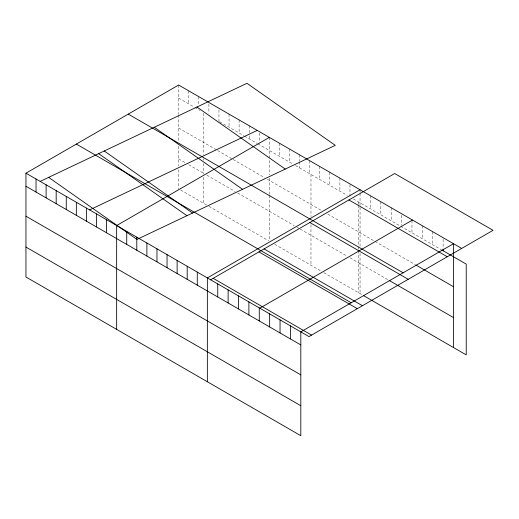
<?xml version="1.0" encoding="UTF-8"?>
<svg xmlns="http://www.w3.org/2000/svg" width="519" height="519" viewBox="0 0 519 519"><rect width="100%" height="100%" fill="white"/><g stroke="black" fill="none" stroke-linecap="round" stroke-linejoin="round"><path stroke-width="0.39" stroke-dasharray="2.6 1.95" d="M178.646 98.078L194.1 107.005M194.774 107.388L200.146 110.495M219.634 121.744L243.82 135.706M244.494 136.095L257.255 143.465M257.943 143.86L292.865 164.023M295.551 165.574L347.289 195.442M353.335 198.933L400.201 225.992M400.642 226.245L441.111 249.613M178.646 128.037L216.942 150.147M217.617 150.536L232.395 159.067M233.07 159.456L264.645 177.686M267.337 179.237L321.754 210.656M327.8 214.152L415.434 264.742M178.646 158.898L185.367 162.778M188.728 164.718L204.181 173.638M206.867 175.188L235.088 191.485M237.773 193.036L294.208 225.616M296.894 227.166L299.586 228.723M300.254 229.106L347.289 256.263M349.975 257.813L388.433 280.02M180.664 190.019L208.21 205.92M208.885 206.309L268.68 240.829M274.687 244.3L321.086 271.087M323.772 272.637L362.963 295.266M443.122 239.246L443.122 248.465M432.736 231.714L432.736 244.78M422.356 225.72L422.356 238.785M411.969 220.497L411.969 232.791M401.589 215.268L401.589 225.259M391.203 207.736L391.203 220.796M380.823 201.742L380.823 214.801M370.436 195.747L370.436 208.807M360.05 189.753L360.05 192.828M360.05 193.593L360.05 206.653M360.05 207.425L360.05 246.22M360.05 253.343L360.05 293.585M358.772 202.073L358.772 204.505M358.772 205.316L358.772 245.844M358.772 246.655L358.772 249.892M358.772 250.703L358.772 292.846M349.975 184.706L349.975 196.993M339.9 178.114L339.9 191.174M329.818 172.295L329.818 185.361M319.743 166.476L319.743 179.542M310.972 174.475L310.972 216.624M310.972 224.727L310.972 265.248M309.661 160.663L309.661 173.722M299.586 154.844L299.586 160.987M299.586 161.759L299.586 167.903M289.505 149.024L289.505 162.084M279.43 143.205L279.43 156.264M269.348 137.386L269.348 158.898M269.348 160.429L269.348 175.026M269.348 178.095L269.348 194.644M269.348 195.436L269.348 240.453M259.273 133.104L259.273 142.323M249.191 125.747L249.191 132.663M249.191 135.738L249.191 138.813M239.116 119.928L239.116 132.994M229.041 114.115L229.041 127.174M218.96 109.833L218.96 121.355M208.885 104.014L208.885 113.233M203.519 113.246L203.519 154.584M203.519 158.632L203.519 160.254M203.519 163.498L203.519 174.034M203.519 177.277L203.519 203.214M198.803 96.657L198.803 105.11M188.728 90.838L188.728 103.897M178.646 85.019L178.646 114.212M178.646 114.978L178.646 142.277M178.646 146.235L178.646 165.814M178.646 169.648L178.646 188.851"/><path stroke-width="0.78" d="M453.502 347.542L453.502 243.709L300.806 331.868L300.806 435.701L25.95 277.01L25.95 173.177L178.646 85.019L461.683 248.426M269.348 137.386L116.652 225.544L116.652 329.377M360.05 189.753L207.353 277.912L207.353 381.744M210.623 279.799L394.687 173.528L493.05 230.319L308.987 336.591L25.95 173.177M259.805 308.195L412.501 220.037M40.158 181.384L246.973 83.3L335.268 145.359L136.925 239.421L48.63 177.362M89.573 209.91L257.242 130.399M441.734 249.97L466.231 264.113L466.231 354.886L363.514 295.583M348.917 199.951L447.281 256.743M416.121 265.138L453.502 286.722M128.258 114.115L403.114 272.799M309.856 222.508L408.219 279.3M389.127 280.416L453.502 317.583M264.087 248.932L362.45 305.717M76.338 144.087L351.194 302.772M258.955 251.897L357.319 308.682M213.186 278.32L311.549 335.105M25.95 186.237L300.806 344.927M25.95 216.196L300.806 374.88M25.95 247.057L300.806 405.741M196.961 107.018L285.255 169.077M154.266 127.265L242.561 189.325M104.254 150.984L192.549 213.043M98.649 153.643L186.944 215.703M443.122 249.237L443.122 250.774M290.426 325.874L290.426 338.933M280.039 319.879L280.039 332.939M269.653 313.878L269.653 326.944M259.273 307.884L259.273 320.95M248.886 301.889L248.886 314.955M238.506 295.895L238.506 308.961M228.12 289.9L228.12 302.96M217.74 283.906L217.74 296.965M197.278 272.092L197.278 285.152M187.197 266.273L187.197 279.339M177.122 260.454L177.122 273.519M167.04 254.641L167.04 267.7M156.965 248.822L156.965 261.881M146.883 243.002L146.883 256.062M136.808 237.183L136.808 250.242M126.733 231.364L126.733 244.423M106.577 219.725L106.577 232.791M96.495 213.906L96.495 226.972M86.42 208.093L86.42 221.152M76.338 202.274L76.338 215.333M66.263 196.454L66.263 209.514M56.182 190.635L56.182 203.695M46.107 184.816L46.107 197.875M36.025 178.997L36.025 192.056"/></g></svg>
